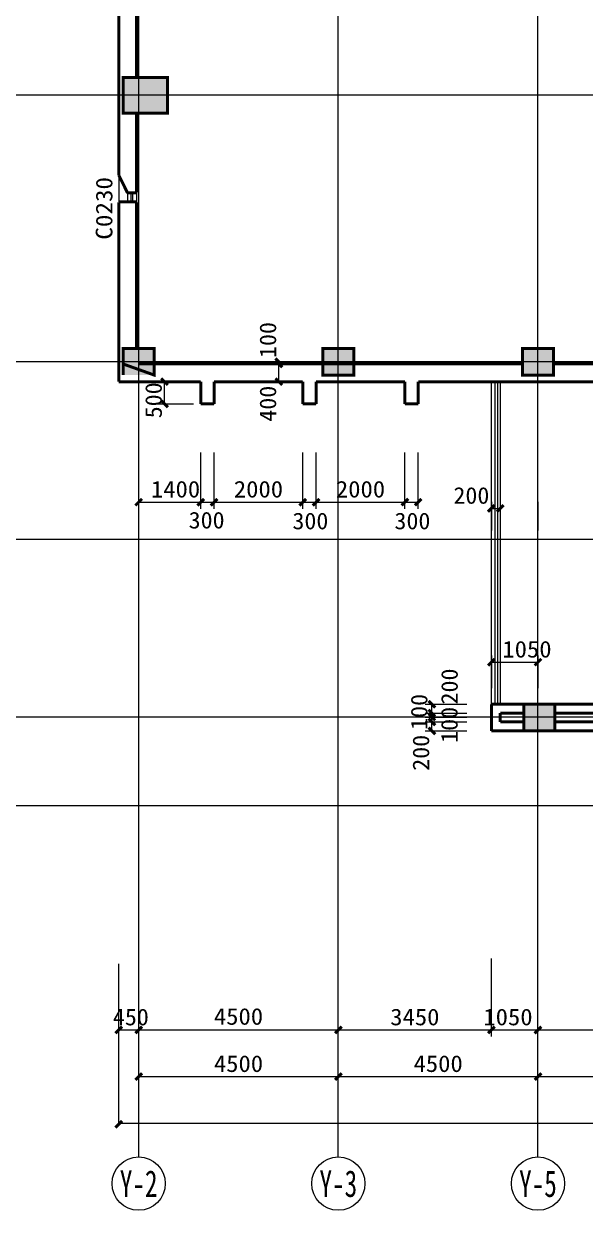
# Model space of a CAD drawing. Extents: x -307567 to 704339, y -10277 to 165507.
# Drawn here: x 128064 to 140721, y 10473 to 37192 of the extents above; entities that cross this region are included whole.
import ezdxf
from ezdxf.enums import TextEntityAlignment as Align

# ---------------------------------------------------------------- set-up
doc = ezdxf.new("R2010")
doc.units = 0
doc.header["$MEASUREMENT"] = 0
doc.layers.add('wode', color=250, linetype='CONTINUOUS', lineweight=0)
doc.styles.get("Standard").update_dxf_attribs({"font": 'txt', "height": 3})

msp = doc.modelspace()

# ---------------------------------------------------------------- linework, layer by layer
at = {"layer": 'wode', "color": 0}
for p, q in [((130655.03701, 14532.32064), (130655.03701, 77579.84034)), ((130655.03701, 14532.32064), (130655.03701, 77579.84034)), ((135154.98076, 14532.32064), (135154.98076, 77579.84034)), ((139654.92451, 14532.32064), (139654.92451, 77579.84034)), ((195197.62623, 35580.36533), (118974.00627, 35580.36533)), ((130205.04264, 33776.38932), (130205.04264, 33180.39533)), ((130405.02793, 33395.39509), (130405.02793, 33180.39533)), ((130486.28912, 33180.39533), (130486.28912, 33395.39509)), ((130523.78865, 33180.39533), (130523.78865, 33395.39509)), ((130605.01322, 33393.39469), (130605.01322, 33175.01897)), ((195197.62623, 29580.44148), (118974.00627, 29580.44148)), ((133664.48426, 29580.44148), (134415.2073, 29580.44148)), ((133664.48426, 29530.44287), (134415.2073, 29530.44287)), ((133814.48238, 29530.44287), (133814.48238, 29580.44148)), ((133814.48238, 29130.4471), (133814.48238, 29530.44287)), ((137375.47303, 29580.44148), (136095.47194, 29580.44148)), ((131055.0076, 29130.4471), (132055.00731, 29130.4471)), ((131087.59997, 29130.4471), (131888.12707, 29130.4471)), ((131237.59809, 28630.45412), (131237.59809, 29130.4471)), ((132355.00356, 29130.4471), (134354.96635, 29130.4471)), ((133664.48426, 29130.4471), (134354.96635, 29130.4471)), ((138603.91226, 21869.05277), (138603.91226, 29130.4471)), ((138683.4889, 29130.4471), (138683.4889, 21869.05277)), ((138742.55799, 29130.4471), (138742.55799, 21869.05277)), ((138803.93418, 29130.4471), (138803.93418, 21869.05277)), ((131087.59997, 28630.45412), (131888.12707, 28630.45412)), ((132055.00731, 28630.45412), (132355.00356, 28630.45412)), ((134354.96635, 28630.45412), (134654.9626, 28630.45412)), ((136654.96201, 28630.45412), (136954.95826, 28630.45412)), ((130655.03701, 26267.95733), (130655.03701, 27533.90754)), ((132055.00731, 26267.95733), (132055.00731, 27533.90754)), ((132355.00356, 26267.95733), (132355.00356, 27533.90754)), ((134354.96635, 26267.95733), (134354.96635, 27533.90754)), ((134654.9626, 26267.95733), (134654.9626, 27533.90754)), ((134654.9626, 26267.95733), (134654.9626, 27533.90754)), ((136654.96201, 26267.95733), (136654.96201, 27533.90754)), ((136954.95826, 26267.95733), (136954.95826, 27533.90754)), ((130655.03701, 26417.95545), (132055.00731, 26417.95545)), ((132055.00731, 26417.95545), (132355.00356, 26417.95545)), ((132355.00356, 26417.95545), (134354.96635, 26417.95545)), ((134354.96635, 26417.95545), (134654.9626, 26417.95545)), ((134654.9626, 26417.95545), (136654.96201, 26417.95545)), ((136654.96201, 26417.95545), (136954.95826, 26417.95545)), ((138603.91226, 26427.09573), (138603.91226, 25781.48651)), ((138603.91226, 26277.09646), (138803.93418, 26277.09646)), ((138803.93418, 26427.09573), (138803.93418, 25781.48651)), ((139654.92451, 26427.09573), (139654.92451, 25781.48651)), ((195197.62623, 25580.49186), (118974.00627, 25580.49186)), ((195197.62623, 25580.49186), (118974.00627, 25580.49186)), ((138603.91226, 22964.50588), (138603.91226, 22228.81218)), ((138603.91226, 22814.50776), (139654.92451, 22814.50776)), ((139654.92451, 22964.50588), (139654.92451, 22228.81218)), ((137113.74534, 21869.05277), (138051.96604, 21869.05277)), ((137113.74534, 21669.05546), (138051.96604, 21669.05546)), ((137263.74347, 21669.05546), (137263.74347, 21869.05277)), ((137263.74347, 21580.5411), (137263.74347, 21669.05546)), ((195197.62623, 21580.54167), (118974.00627, 21580.5411)), ((137113.74534, 21580.5411), (138051.96604, 21580.5411)), ((137113.74534, 21469.05758), (138051.96604, 21469.05758)), ((137263.74347, 21469.05758), (137263.74347, 21580.5411)), ((137263.74347, 21269.06027), (137263.74347, 21469.05758)), ((137113.74534, 21269.06027), (138051.96604, 21269.06027)), ((154554.72606, 19580.56686), (118974.00627, 19580.56686)), ((130655.03701, 14382.32251), (130655.03701, 17410.39335)), ((135154.98076, 14382.32251), (135154.98076, 17410.39335)), ((139654.92451, 14382.32251), (139654.92451, 17410.39335)), ((135154.98076, 14383.09498), (135154.98076, 16145.74317)), ((138603.91226, 14383.09498), (138603.91226, 16145.74317)), ((139654.92451, 14383.09498), (139654.92451, 16145.74317)), ((130205.04264, 12432.34688), (130205.04264, 16020.68542)), ((130205.04264, 14532.32064), (130655.03701, 14532.32064)), ((130655.03701, 11672.82574), (130655.03701, 14532.32064)), ((130655.03701, 14532.32064), (137704.94889, 14532.32064)), ((135154.98076, 14533.0931), (138603.91226, 14533.0931)), ((135154.98076, 11672.82574), (135154.98076, 14532.32064)), ((137704.94889, 14532.32064), (144154.86827, 14532.32064)), ((138603.91226, 14533.0931), (139654.92451, 14533.0931)), ((139654.92451, 11672.82574), (139654.92451, 14532.32064)), ((130655.03701, 13482.33376), (135154.98076, 13482.33376)), ((135154.98076, 13482.33376), (139654.92451, 13482.33376)), ((139654.92451, 13482.33376), (144154.86827, 13482.33376)), ((130205.04264, 12432.34688), (191954.24636, 12432.34688))]:
    msp.add_line(p, q, dxfattribs=at)
at = {"layer": 'wode', "color": 0, "const_width": 67.49915}
for points in [[(130205.04264, 35580.36533), (130205.04264, 40580.30436)], [(130605.01322, 35980.36339), (130605.01322, 40180.31089)], [(130305.01697, 35980.36339), (130305.01697, 35180.37186), (131305.01668, 35180.37186), (131305.01668, 35980.36339), (130305.01697, 35980.36339), (130305.01697, 35180.37186)], [(130205.04264, 35580.36533), (130205.04264, 33776.38932)], [(130605.01322, 35180.37186), (130605.01322, 33393.39469)], [(130405.02793, 33380.39436), (130205.04264, 33780.38783)], [(130605.01322, 33380.39436), (130405.02793, 33380.39436)], [(130605.01322, 33380.39436), (130405.02793, 33380.39436)], [(130605.01322, 33380.39436), (130405.02793, 33380.39436)], [(130605.01322, 33180.39533), (130205.04264, 33180.39533)], [(130205.04264, 29130.4471), (130205.04264, 33170.3979)], [(130605.01322, 29880.43773), (130605.01322, 33170.3979)], [(130305.01697, 29880.43773), (130305.01697, 29530.44287), (131005.02043, 29280.44523), (131005.02043, 29880.43773), (130305.01697, 29880.43773), (130305.01697, 29280.44523)], [(133739.48332, 29655.44054), (133889.48145, 29505.44242)], [(134804.96073, 29880.43773), (134804.96073, 29280.44523), (135504.96418, 29280.44523), (135504.96418, 29880.43773), (134804.96073, 29880.43773), (134804.96073, 29280.44523)], [(139304.90448, 29880.43773), (139304.90448, 29280.44523), (140004.90793, 29280.44523), (140004.90793, 29880.43773), (139304.90448, 29880.43773), (139304.90448, 29280.44523)], [(130655.03701, 29530.44287), (139304.90448, 29530.44287)], [(133739.48332, 29605.44193), (133889.48145, 29455.4438)], [(140004.90793, 29530.44287), (143804.84823, 29530.44287)], [(130205.04264, 29130.4471), (131055.0076, 29130.4471)], [(130655.03701, 29130.4471), (132055.00731, 29130.4471)], [(131162.59903, 29205.44617), (131312.59715, 29055.44804)], [(132055.00731, 29130.4471), (132055.00731, 28630.45412)], [(132355.00356, 29130.4471), (132355.00356, 28630.45412)], [(132355.00356, 29130.4471), (134354.96635, 29130.4471)], [(133739.48332, 29205.44617), (133889.48145, 29055.44804)], [(134354.96635, 28630.45412), (134354.96635, 29130.4471)], [(134654.9626, 29130.4471), (135154.98076, 29130.4471)], [(134654.9626, 28630.45412), (134654.9626, 29130.4471)], [(134654.9626, 29130.4471), (136654.96201, 29130.4471)], [(136654.96201, 28630.45412), (136654.96201, 29130.4471)], [(136954.95826, 28630.45412), (136954.95826, 29130.4471)], [(136954.95826, 29130.4471), (139654.92451, 29130.4471)], [(139654.92451, 29130.4471), (144154.86827, 29130.4471)], [(131162.59903, 28705.45318), (131312.59715, 28555.45505)], [(132055.00731, 28630.45412), (132355.00356, 28630.45412)], [(134354.96635, 28630.45412), (134654.9626, 28630.45412)], [(136654.96201, 28630.45412), (136954.95826, 28630.45412)], [(130580.03795, 26342.95639), (130730.03608, 26492.95451)], [(131980.00824, 26342.95639), (132130.00637, 26492.95451)], [(132280.00449, 26342.95639), (132430.00262, 26492.95451)], [(134279.96729, 26342.95639), (134429.96541, 26492.95451)], [(134579.96354, 26342.95639), (134729.96166, 26492.95451)], [(134579.96354, 26342.95639), (134729.96166, 26492.95451)], [(136579.96295, 26342.95639), (136729.96108, 26492.95451)], [(136879.9592, 26342.95639), (137029.95733, 26492.95451)], [(138528.9132, 26202.0974), (138678.91132, 26352.09553)], [(138728.93511, 26202.0974), (138878.93324, 26352.09553)], [(138528.9132, 22739.50869), (138678.91132, 22889.50682)], [(139579.92545, 22739.50869), (139729.92358, 22889.50682)], [(137188.7444, 21944.05183), (137338.74253, 21794.05371)], [(137188.7444, 21744.05452), (137338.74253, 21594.0564)], [(137188.7444, 21655.54016), (137338.74253, 21505.54203)], [(138603.91226, 21869.05277), (143897.9745, 21869.05277)], [(138603.91226, 21869.05277), (138603.91226, 21669.05546)], [(138603.91226, 21669.05546), (138603.91226, 21269.06027)], [(138803.93418, 21669.05546), (138803.93418, 21469.05758)], [(138803.93418, 21669.05546), (139336.1785, 21669.05546)], [(139336.1785, 21869.05277), (139336.1785, 21269.06027), (140036.18196, 21269.06027), (140036.18196, 21869.05277), (139336.1785, 21869.05277), (139336.1785, 21269.06027)], [(140036.18196, 21669.05546), (143826.67413, 21669.05546)], [(137188.7444, 21544.05664), (137338.74253, 21394.05852)], [(137188.7444, 21344.05933), (137338.74253, 21194.06121)], [(139336.1785, 21469.05758), (138803.93418, 21469.05758)], [(143826.67413, 21469.05758), (140036.18196, 21469.05758)], [(143826.67413, 21269.06027), (138603.91226, 21269.06027)], [(130130.04358, 14457.32157), (130280.0417, 14607.3197)], [(130580.03795, 14457.32157), (130730.03608, 14607.3197)], [(130580.03795, 14457.32157), (130730.03608, 14607.3197)], [(135079.9817, 14458.09404), (135229.97983, 14608.09216)], [(135079.9817, 14457.32157), (135229.97983, 14607.3197)], [(138528.9132, 14458.09404), (138678.91132, 14608.09216)], [(139579.92545, 14458.09404), (139729.92358, 14608.09216)], [(139579.92545, 14457.32157), (139729.92358, 14607.3197)], [(130580.03795, 13407.3347), (130730.03608, 13557.33282)], [(135079.9817, 13407.3347), (135229.97983, 13557.33282)], [(139579.92545, 13407.3347), (139729.92358, 13557.33282)], [(130130.04358, 12332.34737), (130280.0417, 12482.3455)]]:
    msp.add_lwpolyline(points, dxfattribs=at)
at = {"layer": 'wode', "color": 0}
for centre in [(130655.03701, 11072.83324), (135154.98076, 11072.83324), (139654.92451, 11072.83324)]:
    msp.add_circle(centre, 599.9925, dxfattribs=at)
for points in [[(130305.01697, 35980.36339), (131305.01668, 35980.36339), (130305.01697, 35180.37186), (131305.01668, 35180.37186)], [(130305.01697, 29880.43773), (131005.02043, 29880.43773), (130305.01697, 29280.44523), (131005.02043, 29280.44523)], [(134804.96073, 29880.43773), (135504.96418, 29880.43773), (134804.96073, 29280.44523), (135504.96418, 29280.44523)], [(139304.90448, 29880.43773), (140004.90793, 29880.43773), (139304.90448, 29280.44523), (140004.90793, 29280.44523)], [(139336.1785, 21869.05277), (140036.18196, 21869.05277), (139336.1785, 21269.06027), (140036.18196, 21269.06027)]]:
    msp.add_solid(points, dxfattribs=at)

# ---------------------------------------------------------------- texts
for s, width, p, p2 in [('C0230', 0.867692, (130062.55174, 32330.40749), (130062.55174, 33740.38894)), ('100', 1.08, (133754.46116, 29664.44006), (133754.46116, 30474.43017)), ('500', 0.925715, (131177.57687, 28306.45762), (131177.57687, 29116.44772)), ('400', 0.925715, (133754.46116, 28230.45835), (133754.46116, 29040.44846)), ('200', 0.925714, (137847.03696, 21862.32144), (137847.03696, 22672.31097)), ('100', 1.08, (137162.96348, 21289.85335), (137162.96348, 22099.84289)), ('100', 1.08, (137844.65662, 20998.82344), (137844.65662, 21808.81354)), ('200', 0.925714, (137203.75887, 20369.07152), (137203.75887, 21179.06105))]:
    msp.add_text(s, height=374.995313, rotation=90, dxfattribs=dict(at, width=width)).set_placement(p, p2, align=Align.FIT)
for s, height, width, p, p2 in [('1400', 374.995313, 0.986686, (130931.01013, 26522.95483), (132041.01822, 26522.95483)), ('2000', 374.995313, 0.934725, (132800.01753, 26522.95483), (133909.989, 26522.95483)), ('2000', 374.995313, 0.934725, (135099.97657, 26522.95483), (136209.94805, 26522.95483)), ('200', 374.995313, 0.925739, (137748.93027, 26382.09584), (138558.94212, 26382.09584)), ('300', 374.995313, 0.925698, (131781.5244, 25825.80892), (132591.49962, 25825.80892)), ('300', 374.995313, 0.925739, (134119.97173, 25807.62449), (134929.98358, 25807.62449)), ('300', 374.995313, 0.925698, (136419.96739, 25807.62449), (137229.94262, 25807.62449)), ('1050', 374.995313, 0.986654, (138851.94383, 22919.50599), (139961.91531, 22919.50599)), ('450', 374.995313, 0.863984, (130074.05062, 14637.31886), (130884.02585, 14637.31886)), ('4500', 374.995313, 0.887988, (132350.02315, 14650.31919), (133459.99463, 14650.31919)), ('3450', 374.995313, 0.845703, (136324.46077, 14638.09133), (137434.43225, 14638.09133)), ('1050', 374.995313, 0.986686, (138423.92184, 14638.09133), (139533.92993, 14638.09133)), ('4500', 374.995313, 0.887988, (132350.02315, 13587.33313), (133459.99463, 13587.33313)), ('4500', 374.995313, 0.887988, (136849.9669, 13587.33313), (137959.93838, 13587.33313)), ('Y-2', 599.9925, 0.531555, (130229.79819, 10772.83699), (131080.27584, 10772.83699)), ('Y-3', 599.9925, 0.531555, (134729.74194, 10772.83699), (135580.21959, 10772.83699)), ('Y-5', 599.9925, 0.531555, (139229.68569, 10772.83699), (140080.16334, 10772.83699))]:
    msp.add_text(s, height=height, dxfattribs=dict(at, width=width)).set_placement(p, p2, align=Align.FIT)

doc.saveas('drawing.dxf')
